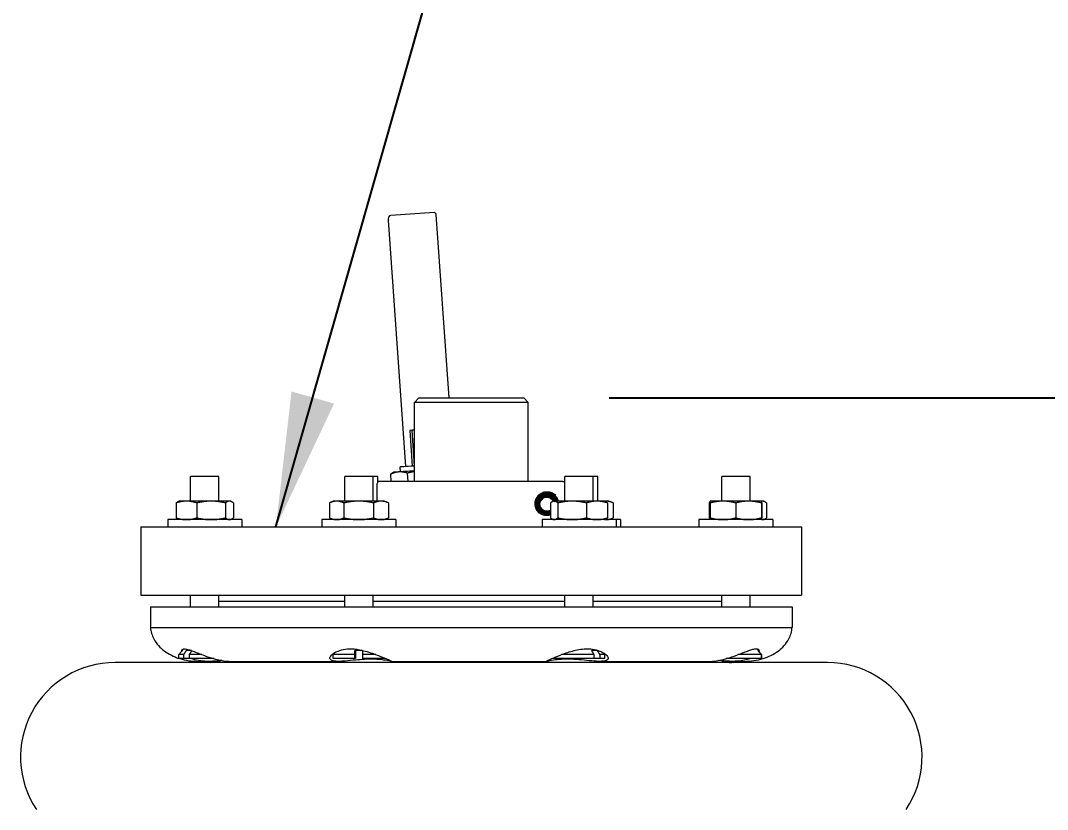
# Model space of a CAD drawing. Header units: inches. Extents: x 19 to 503, y 7 to 322.
# Drawn here: x 362.74 to 374.01, y 135.99 to 144.65 of the extents above; entities that cross this region are included whole.
import ezdxf

# ---------------------------------------------------------------- set-up
doc = ezdxf.new("R2010")
doc.units = ezdxf.units.IN
doc.header["$LTSCALE"] = 15
doc.header["$MEASUREMENT"] = 0
for name, color, linetype, lineweight in [('Dimension (ANSI)', 7, 'Continuous', 25), ('Symbol (ANSI)', 7, 'Continuous', 25), ('Visible (ANSI)', 7, 'Continuous', 50)]:
    doc.layers.add(name, color=color, linetype=linetype, lineweight=lineweight)
doc.styles.add('MEMCOR Medium', font='arial.ttf')
doc.styles.add('Standard D-E', font='arial.ttf')
doc.dimstyles.new('Default (ANSI)', dxfattribs={"dimscale": 15, "dimtxt": 0.15, "dimasz": 0.098425, "dimexe": 0.125, "dimexo": 0.0625, "dimgap": 0.031496, "dimtad": 0, "dimtih": 1, "dimtoh": 1, "dimdec": 4, "dimrnd": 1e-08, "dimzin": 3, "dimdsep": 46, "dimlunit": 5, "dimtxsty": 'MEMCOR Medium', "dimcen": 0.09, "dimdle": 0.393701, "dimclrd": 256, "dimclre": 256, "dimclrt": 256, "dimadec": 0, "dimazin": 1, "dimtfac": 0.8, "dimtofl": 0, "dimtmove": 0, "dimatfit": 3, "dimfxl": 1, "dimfrac": 1, "dimtolj": 1, "dimtzin": 4, "dimlwd": -1, "dimlwe": -1, "dimarcsym": 0})
doc.dimstyles.new('in [mm] D-E NeptuneBenson$7', dxfattribs={"dimscale": 15, "dimtxt": 0.15, "dimasz": 0.098425, "dimexe": 0.125, "dimexo": 0.063, "dimgap": 0.031496, "dimtad": 0, "dimtih": 1, "dimtoh": 1, "dimdec": 4, "dimrnd": 1e-08, "dimzin": 3, "dimdsep": 46, "dimlunit": 5, "dimtxsty": 'Standard D-E', "dimcen": 0.09, "dimdle": 0.393701, "dimclrd": 256, "dimclre": 256, "dimclrt": 256, "dimadec": 1, "dimazin": 1, "dimtfac": 1, "dimtofl": 0, "dimtmove": 0, "dimatfit": 3, "dimfxl": 1, "dimfrac": 1, "dimtolj": 1, "dimtzin": 4, "dimlwd": -1, "dimlwe": -1, "dimarcsym": 0})

# ---------------------------------------------------------------- blocks, each defined once
blk = doc.blocks.new('*D23')
at = {"layer": 'Defpoints', "color": 0, "transparency": 16777216}
for p in [(368.258, 140.509), (422.116, 140.509), (390.404, 43.556)]:
    blk.add_point(p, dxfattribs=at)
at = {"layer": 'Dimension (ANSI)', "transparency": 16777216}
for p, q in [((369.196, 140.509), (423.991, 140.509)), ((422.116, 139.032), (422.116, 122.363)), ((422.116, 45.033), (422.116, 106.884)), ((391.341, 43.556), (423.991, 43.556))]:
    blk.add_line(p, q, dxfattribs=at)
for points in [[(421.87, 139.032), (422.362, 139.032), (422.116, 140.509)], [(421.87, 45.033), (422.362, 45.033), (422.116, 43.556)]]:
    blk.add_solid(points, dxfattribs=at)
at = {"layer": 'Dimension (ANSI)', "transparency": 16777216, "char_height": 2.25, "attachment_point": 2, "style": 'MEMCOR Medium'}
for s, insert in [('\\A1; \\fArial|b0|i0;96{\\H0.8x;\\S15#16;} in', (422.116, 118.81)), ('\\A1;[2462.6 mm]{\\P\\fArial|b0|i0;SHIPPING\\P\\fArial|b0|i0;HEIGHT}', (422.116, 114.151))]:
    blk.add_mtext(s, dxfattribs=dict(at, insert=insert))

msp = doc.modelspace()

# ---------------------------------------------------------------- linework, layer by layer
at = {"layer": 'Visible (ANSI)', "linetype": 'Continuous', "lineweight": 18}
for p, q in [((366.9666, 139.75598), (366.77475, 142.45994)), ((366.77493, 142.46453), (366.77948, 142.49473)), ((367.27483, 142.5429), (366.7988, 142.51246)), ((367.43994, 140.5087), (367.29699, 142.52354)), ((367.10849, 140.5087), (367.05849, 140.4587)), ((368.30849, 140.4587), (367.05849, 140.4587)), ((367.05849, 139.5937), (367.05849, 140.4587)), ((367.10849, 140.5087), (368.25849, 140.5087)), ((368.25849, 140.5087), (368.30849, 140.4587)), ((368.30849, 139.5937), (368.30849, 140.4587)), ((367.03207, 140.15471), (367.00835, 140.15289)), ((367.00835, 140.15289), (367.03348, 139.76031)), ((367.05849, 140.1564), (367.03207, 140.15471)), ((367.03207, 140.15471), (367.05722, 139.76184)), ((366.90747, 139.69799), (366.90234, 139.75174)), ((364.91447, 139.6487), (364.60197, 139.6487)), ((364.60197, 139.3767), (364.60197, 139.6487)), ((364.91447, 139.3767), (364.91447, 139.6487)), ((366.60698, 139.6487), (366.29448, 139.6487)), ((366.29448, 139.3767), (366.29448, 139.6487)), ((366.60698, 139.3767), (366.60698, 139.6487)), ((366.65786, 139.6487), (366.60698, 139.6487)), ((366.65786, 139.58449), (366.65786, 139.6487)), ((366.79716, 139.67195), (366.80216, 139.5937)), ((366.83459, 139.69319), (366.81007, 139.67978)), ((366.98125, 139.68393), (366.98702, 139.5937)), ((369.02162, 139.6487), (368.70912, 139.6487)), ((368.70912, 139.3767), (368.70912, 139.6487)), ((369.02162, 139.3767), (369.02162, 139.6487)), ((369.0725, 139.6487), (369.02162, 139.6487)), ((369.0725, 139.3767), (369.0725, 139.6487)), ((370.74393, 139.6487), (370.43143, 139.6487)), ((370.43143, 139.3767), (370.43143, 139.6487)), ((370.74393, 139.3767), (370.74393, 139.6487)), ((366.65224, 139.3767), (366.65224, 139.5687)), ((368.68926, 139.5937), (366.67724, 139.5937)), ((364.44353, 139.35639), (364.44353, 139.19401)), ((364.47672, 139.3767), (364.4661, 139.37175)), ((364.55744, 139.3767), (364.47672, 139.3767)), ((364.82871, 139.3767), (364.55744, 139.3767)), ((364.67136, 139.35639), (364.67136, 139.19401)), ((365.02949, 139.3767), (364.82871, 139.3767)), ((364.98605, 139.35639), (364.98605, 139.19401)), ((365.03972, 139.3767), (365.02949, 139.3767)), ((365.03972, 139.3767), (365.05035, 139.37175)), ((365.07292, 139.35639), (365.07292, 139.19401)), ((366.1257, 139.35639), (366.1257, 139.19401)), ((366.16923, 139.3767), (366.1273, 139.35715)), ((366.20573, 139.3767), (366.16923, 139.3767)), ((366.44828, 139.3767), (366.20573, 139.3767)), ((366.28576, 139.35639), (366.28576, 139.19401)), ((366.69328, 139.3767), (366.44828, 139.3767)), ((366.61079, 139.35639), (366.61079, 139.19401)), ((366.73223, 139.3767), (366.69328, 139.3767)), ((366.73223, 139.3767), (366.77416, 139.35715)), ((366.77577, 139.35639), (366.77577, 139.19401)), ((368.55215, 139.35639), (368.55215, 139.19401)), ((368.58387, 139.3767), (368.57461, 139.37238)), ((368.59284, 139.3767), (368.58387, 139.3767)), ((368.79015, 139.3767), (368.59284, 139.3767)), ((368.63353, 139.35639), (368.63353, 139.19401)), ((369.06268, 139.3767), (368.79015, 139.3767)), ((368.94676, 139.35639), (368.94676, 139.19401)), ((369.14687, 139.3767), (369.06268, 139.3767)), ((369.14687, 139.3767), (369.15613, 139.37238)), ((369.15879, 139.3767), (369.14687, 139.3767)), ((369.19775, 139.3767), (369.15879, 139.3767)), ((369.1786, 139.35639), (369.1786, 139.19401)), ((369.19775, 139.3767), (369.23968, 139.35715)), ((369.24128, 139.35639), (369.24128, 139.19401)), ((370.29406, 139.35639), (370.29406, 139.19401)), ((370.30477, 139.35639), (370.30477, 139.19401)), ((370.30618, 139.3767), (370.30617, 139.3767)), ((370.44481, 139.3767), (370.30618, 139.3767)), ((370.7263, 139.3767), (370.44481, 139.3767)), ((370.58485, 139.35639), (370.58485, 139.19401)), ((370.86917, 139.3767), (370.7263, 139.3767)), ((370.86775, 139.35639), (370.86775, 139.19401)), ((370.86918, 139.3767), (370.86917, 139.3767)), ((370.86918, 139.3767), (370.86919, 139.3767)), ((370.88002, 139.3767), (370.86918, 139.3767)), ((370.87059, 139.35639), (370.87059, 139.19401)), ((370.89025, 139.3767), (370.88002, 139.3767)), ((370.89025, 139.3767), (370.90088, 139.37175)), ((370.92345, 139.35639), (370.92345, 139.19401)), ((364.47672, 139.1737), (364.4661, 139.17866)), ((365.03972, 139.1737), (365.05035, 139.17866)), ((366.16923, 139.1737), (366.1273, 139.19325)), ((366.73223, 139.1737), (366.77416, 139.19325)), ((368.58387, 139.1737), (368.57461, 139.17802)), ((369.14687, 139.1737), (369.15613, 139.17802)), ((369.19775, 139.1737), (369.23968, 139.19325)), ((370.89025, 139.1737), (370.90088, 139.17866)), ((364.05849, 139.0937), (371.30849, 139.0937)), ((364.05849, 139.0937), (364.05849, 138.3437)), ((365.16422, 139.1737), (364.35222, 139.1737)), ((364.35222, 139.1737), (364.35222, 139.0937)), ((365.16422, 139.1737), (365.16422, 139.0937)), ((366.85673, 139.1737), (366.04473, 139.1737)), ((366.04473, 139.1737), (366.04473, 139.0937)), ((366.85673, 139.1737), (366.85673, 139.0937)), ((369.27137, 139.1737), (368.45937, 139.1737)), ((368.45937, 139.1737), (368.45937, 139.0937)), ((369.27137, 139.1737), (369.27137, 139.0937)), ((369.32225, 139.1737), (369.27137, 139.1737)), ((369.32225, 139.1737), (369.32225, 139.0937)), ((370.99368, 139.1737), (370.18168, 139.1737)), ((370.18168, 139.1737), (370.18168, 139.0937)), ((370.30618, 139.1737), (370.30617, 139.17371)), ((370.86918, 139.1737), (370.86919, 139.17371)), ((370.99368, 139.1737), (370.99368, 139.0937)), ((371.30849, 139.0937), (371.30849, 138.3437)), ((364.05849, 138.3437), (371.30849, 138.3437)), ((364.60197, 138.2187), (364.60197, 138.3437)), ((364.91447, 138.2187), (364.91447, 138.3437)), ((364.91447, 138.27952), (366.29448, 138.27952)), ((366.29448, 138.2187), (366.29448, 138.3437)), ((366.60698, 138.2187), (366.60698, 138.3437)), ((366.60698, 138.27952), (368.70912, 138.27952)), ((368.70912, 138.2187), (368.70912, 138.3437)), ((369.02162, 138.2187), (369.02162, 138.3437)), ((369.02162, 138.27952), (370.43143, 138.27952)), ((370.43143, 138.2187), (370.43143, 138.3437)), ((370.74393, 138.2187), (370.74393, 138.3437)), ((364.16349, 138.2187), (371.20349, 138.2187)), ((364.16349, 138.2187), (364.16349, 137.9905)), ((371.20349, 138.2187), (371.20349, 137.9905)), ((364.16349, 137.9905), (371.20349, 137.9905)), ((364.52944, 137.75625), (364.47422, 137.69274)), ((364.61333, 137.7367), (364.55606, 137.7367)), ((366.1862, 137.71514), (366.16673, 137.69274)), ((366.49062, 137.7367), (366.40662, 137.7367)), ((369.06507, 137.7367), (369.00516, 137.7367)), ((369.1314, 137.71342), (369.14937, 137.69274)), ((370.81658, 137.75613), (370.83347, 137.7367)), ((370.83347, 137.7367), (370.82948, 137.7367)), ((371.59349, 137.60533), (363.77349, 137.60533)), ((364.52845, 137.69274), (364.47422, 137.69274)), ((364.47422, 137.6487), (364.47422, 137.69274)), ((364.52845, 137.6487), (364.47422, 137.6487)), ((364.52845, 137.6487), (364.52845, 137.69274)), ((364.58733, 137.6487), (364.52845, 137.6487)), ((364.58733, 137.69274), (364.58733, 137.6487)), ((364.72706, 137.69274), (364.58733, 137.69274)), ((364.85842, 137.6487), (364.58733, 137.6487)), ((364.68829, 137.6187), (364.80369, 137.6187)), ((364.80369, 137.6187), (364.8185, 137.6187)), ((365.03996, 137.6187), (366.2294, 137.6187)), ((366.40628, 137.69274), (366.16673, 137.69274)), ((366.16673, 137.6487), (366.16673, 137.69274)), ((366.40628, 137.6487), (366.16673, 137.6487)), ((366.40628, 137.6487), (366.40628, 137.69274)), ((366.41119, 137.6487), (366.40628, 137.6487)), ((366.41119, 137.69274), (366.41119, 137.6487)), ((366.49028, 137.69274), (366.49028, 137.6487)), ((366.63754, 137.69274), (366.49028, 137.69274)), ((366.73473, 137.6487), (366.49028, 137.6487)), ((366.73473, 137.6487), (366.73473, 137.6541)), ((366.80996, 137.6187), (368.50689, 137.6187)), ((368.58137, 137.6487), (368.58137, 137.65532)), ((369.03229, 137.6487), (368.58137, 137.6487)), ((369.03229, 137.69274), (368.67456, 137.69274)), ((369.03229, 137.6487), (369.03229, 137.69274)), ((369.0922, 137.6487), (369.03229, 137.6487)), ((369.09166, 137.6187), (370.30204, 137.6187)), ((369.0922, 137.69274), (369.0922, 137.6487)), ((369.14937, 137.69274), (369.0922, 137.69274)), ((369.14937, 137.6487), (369.0922, 137.6487)), ((369.14937, 137.6487), (369.14937, 137.69274)), ((370.86818, 137.6487), (370.48192, 137.6487)), ((370.54848, 137.6187), (370.67869, 137.6187)), ((370.86818, 137.69274), (370.61369, 137.69274)), ((370.86818, 137.6487), (370.86818, 137.69274)), ((370.86892, 137.6487), (370.86818, 137.6487)), ((370.86892, 137.69274), (370.86892, 137.6487))]:
    msp.add_line(p, q, dxfattribs=at)
for centre, radius, start, end in [((366.79558, 142.46142), 0.02088, 171.43591, 184.058368), ((366.80013, 142.49162), 0.02088, 93.65987, 171.43591), ((367.27616, 142.52207), 0.02088, 4.058368, 93.65987), ((366.67724, 139.5687), 0.025, 90, 180), ((364.452, 138.0057), 0.28891, 183.015326, 209.34172), ((370.91498, 138.0057), 0.28891, 330.65828, 356.984674), ((364.56562, 138.06957), 0.41925, 209.34172, 233.614904), ((370.80136, 138.06957), 0.41925, 306.385096, 330.65828), ((364.63981, 138.17026), 0.54432, 233.614904, 252.289212), ((370.72717, 138.17026), 0.54432, 286.973148, 306.385096), ((363.77349, 136.5687), 1.03663, 90, 213.688743), ((364.68829, 138.32908), 0.71038, 253.289325, 270), ((364.79987, 138.02339), 0.41885, 273.528454, 289.10183), ((370.56711, 138.02339), 0.41885, 252.011788, 266.471546), ((370.67869, 138.32908), 0.71038, 270, 286.973148), ((371.59349, 136.5687), 1.03663, 326.311257, 90)]:
    msp.add_arc(centre, radius, start, end, dxfattribs=at)
at = {"layer": 'Visible (ANSI)'}
for radius, start, end in [(0.08929, 21.69095, 296.998265), (0.1018, 54.052466, 99.052466)]:
    msp.add_arc((368.51161, 139.3437), radius, start, end, dxfattribs=at)
at = {"layer": 'Visible (ANSI)', "linetype": 'Continuous', "lineweight": 18}
for centre, major_axis, start_param, end_param in [((367.32013, 139.77849), (-0.4178, -0.02674), 5.38908261, 6.28320273), ((367.32359, 139.72449), (-0.489, -0.0313), 5.81141413, 6.28198985), ((367.32359, 139.72449), (0.489, 0.0313), 2.14372812, 2.669822)]:
    msp.add_ellipse(centre, major_axis=major_axis, ratio=0.00055745, start_param=start_param, end_param=end_param, dxfattribs=at)
for points, weights in [([(366.888, 139.69673), (366.8438, 139.69385), (366.79716, 139.67195)], [1, 1.0562990584, 1.07162109099]), ([(366.79716, 139.67195), (366.80368, 139.67629), (366.81007, 139.67978)], [1.07162109099, 1.06838794082, 1.06333022529]), ([(366.98125, 139.68393), (366.9322, 139.69961), (366.888, 139.69673)], [1.07162109099, 1.0562990584, 1]), ([(367.05849, 139.7009), (367.02074, 139.694), (366.98125, 139.68393)], [1.05264137071, 1.06545229951, 1.07162109099]), ([(364.55744, 139.3767), (364.50458, 139.3767), (364.44353, 139.35639)], [1, 1.0379548493, 1]), ([(364.44353, 139.35639), (364.45542, 139.36677), (364.4661, 139.37175)], [1, 1.01903065952, 1.01897727532]), ([(364.67136, 139.35639), (364.61031, 139.3767), (364.55744, 139.3767)], [1, 1.0379548493, 1]), ([(364.82871, 139.3767), (364.75568, 139.3767), (364.67136, 139.35639)], [1, 1.0379548493, 1]), ([(364.98605, 139.35639), (364.90173, 139.3767), (364.82871, 139.3767)], [1, 1.0379548493, 1]), ([(365.02949, 139.3767), (365.00933, 139.3767), (364.98605, 139.35639)], [1, 1.0379548493, 1]), ([(365.07292, 139.35639), (365.04964, 139.3767), (365.02949, 139.3767)], [1, 1.0379548493, 1]), ([(366.20573, 139.3767), (366.16859, 139.3767), (366.1257, 139.35639)], [1, 1.0379548493, 1]), ([(366.28576, 139.35639), (366.24287, 139.3767), (366.20573, 139.3767)], [1, 1.0379548493, 1]), ([(366.44828, 139.3767), (366.37285, 139.3767), (366.28576, 139.35639)], [1, 1.0379548493, 1]), ([(366.61079, 139.35639), (366.5237, 139.3767), (366.44828, 139.3767)], [1, 1.0379548493, 1]), ([(366.69328, 139.3767), (366.655, 139.3767), (366.61079, 139.35639)], [1, 1.0379548493, 1]), ([(366.77577, 139.35639), (366.73156, 139.3767), (366.69328, 139.3767)], [1, 1.0379548493, 1]), ([(366.77416, 139.35715), (366.77496, 139.35678), (366.77577, 139.35639)], [1.00134783282, 1.00068632708, 1]), ([(368.59284, 139.3767), (368.57395, 139.3767), (368.55215, 139.35639)], [1, 1.0379548493, 1]), ([(368.63353, 139.35639), (368.61173, 139.3767), (368.59284, 139.3767)], [1, 1.0379548493, 1]), ([(368.79015, 139.3767), (368.71746, 139.3767), (368.63353, 139.35639)], [1, 1.0379548493, 1]), ([(368.94676, 139.35639), (368.86283, 139.3767), (368.79015, 139.3767)], [1, 1.0379548493, 1]), ([(369.06268, 139.3767), (369.00888, 139.3767), (368.94676, 139.35639)], [1, 1.0379548493, 1]), ([(369.1786, 139.35639), (369.11648, 139.3767), (369.06268, 139.3767)], [1, 1.0379548493, 1]), ([(369.15879, 139.3767), (369.15326, 139.3767), (369.14772, 139.37631)], [1, 1.00531032451, 1.00913469679]), ([(369.15613, 139.37238), (369.16674, 139.36744), (369.1786, 139.35639)], [1.01888705873, 1.02028697131, 1]), ([(369.24128, 139.35639), (369.19708, 139.3767), (369.15879, 139.3767)], [1, 1.0379548493, 1]), ([(369.23968, 139.35715), (369.24048, 139.35678), (369.24128, 139.35639)], [1.00134783282, 1.00068632708, 1]), ([(370.29406, 139.35639), (370.29976, 139.36137), (370.30514, 139.36507)], [1, 1.0090383393, 1.01377200719]), ([(370.30491, 139.35987), (370.29955, 139.35822), (370.29406, 139.35639)], [1.00602302446, 1.00329810217, 1]), ([(370.30477, 139.35639), (370.30552, 139.37639), (370.30617, 139.3767)], [1, 1.03735902917, 1.00117293374]), ([(370.44481, 139.3767), (370.37982, 139.3767), (370.30477, 139.35639)], [1, 1.0379548493, 1]), ([(370.58485, 139.35639), (370.5098, 139.3767), (370.44481, 139.3767)], [1, 1.0379548493, 1]), ([(370.7263, 139.3767), (370.66065, 139.3767), (370.58485, 139.35639)], [1, 1.0379548493, 1]), ([(370.86775, 139.35639), (370.79195, 139.3767), (370.7263, 139.3767)], [1, 1.0379548493, 1]), ([(370.86917, 139.3767), (370.86851, 139.3767), (370.86775, 139.35639)], [1, 1.0379548493, 1]), ([(370.87059, 139.35639), (370.86983, 139.3767), (370.86917, 139.3767)], [1, 1.0379548493, 1]), ([(370.88002, 139.3767), (370.87479, 139.3767), (370.86951, 139.37543)], [1, 1.00957055719, 1.01431456038]), ([(370.92345, 139.35639), (370.90017, 139.3767), (370.88002, 139.3767)], [1, 1.0379548493, 1]), ([(364.44353, 139.19401), (364.50458, 139.1737), (364.55744, 139.1737)], [1, 1.0379548493, 1]), ([(364.4661, 139.17866), (364.45542, 139.18364), (364.44353, 139.19401)], [1.01897727532, 1.01903065952, 1]), ([(364.55744, 139.1737), (364.61031, 139.1737), (364.67136, 139.19401)], [1, 1.0379548493, 1]), ([(364.67136, 139.19401), (364.75568, 139.1737), (364.82871, 139.1737)], [1, 1.0379548493, 1]), ([(364.82871, 139.1737), (364.90173, 139.1737), (364.98605, 139.19401)], [1, 1.0379548493, 1]), ([(364.98605, 139.19401), (365.00933, 139.1737), (365.02949, 139.1737)], [1, 1.0379548493, 1]), ([(365.02949, 139.1737), (365.04964, 139.1737), (365.07292, 139.19401)], [1, 1.0379548493, 1]), ([(366.1257, 139.19401), (366.16859, 139.1737), (366.20573, 139.1737)], [1, 1.0379548493, 1]), ([(366.20573, 139.1737), (366.24287, 139.1737), (366.28576, 139.19401)], [1, 1.0379548493, 1]), ([(366.28576, 139.19401), (366.37285, 139.1737), (366.44828, 139.1737)], [1, 1.0379548493, 1]), ([(366.44828, 139.1737), (366.5237, 139.1737), (366.61079, 139.19401)], [1, 1.0379548493, 1]), ([(366.61079, 139.19401), (366.655, 139.1737), (366.69328, 139.1737)], [1, 1.0379548493, 1]), ([(366.69328, 139.1737), (366.73156, 139.1737), (366.77577, 139.19401)], [1, 1.0379548493, 1]), ([(366.77577, 139.19401), (366.77496, 139.19363), (366.77416, 139.19325)], [1, 1.00068632708, 1.00134783282]), ([(368.55215, 139.19401), (368.57395, 139.1737), (368.59284, 139.1737)], [1, 1.0379548493, 1]), ([(368.59284, 139.1737), (368.61173, 139.1737), (368.63353, 139.19401)], [1, 1.0379548493, 1]), ([(368.63353, 139.19401), (368.71746, 139.1737), (368.79015, 139.1737)], [1, 1.0379548493, 1]), ([(368.79015, 139.1737), (368.86283, 139.1737), (368.94676, 139.19401)], [1, 1.0379548493, 1]), ([(368.94676, 139.19401), (369.00888, 139.1737), (369.06268, 139.1737)], [1, 1.0379548493, 1]), ([(369.06268, 139.1737), (369.11648, 139.1737), (369.1786, 139.19401)], [1, 1.0379548493, 1]), ([(369.1786, 139.19401), (369.16674, 139.18297), (369.15613, 139.17802)], [1, 1.02028697131, 1.01888705873]), ([(369.15879, 139.1737), (369.19708, 139.1737), (369.24128, 139.19401)], [1, 1.0379548493, 1]), ([(369.24128, 139.19401), (369.24048, 139.19363), (369.23968, 139.19325)], [1, 1.00068632708, 1.00134783282]), ([(370.30514, 139.18533), (370.29976, 139.18903), (370.29406, 139.19401)], [1.01377200719, 1.0090383393, 1]), ([(370.29406, 139.19401), (370.29955, 139.19218), (370.30491, 139.19053)], [1, 1.00329810217, 1.00602302446]), ([(370.30617, 139.17371), (370.30552, 139.17401), (370.30477, 139.19401)], [1.00117293374, 1.03735902917, 1]), ([(370.30477, 139.19401), (370.37982, 139.1737), (370.44481, 139.1737)], [1, 1.0379548493, 1]), ([(370.44481, 139.1737), (370.5098, 139.1737), (370.58485, 139.19401)], [1, 1.0379548493, 1]), ([(370.58485, 139.19401), (370.66065, 139.1737), (370.7263, 139.1737)], [1, 1.0379548493, 1]), ([(370.7263, 139.1737), (370.79195, 139.1737), (370.86775, 139.19401)], [1, 1.0379548493, 1]), ([(370.86775, 139.19401), (370.86851, 139.1737), (370.86917, 139.1737)], [1, 1.0379548493, 1]), ([(370.86917, 139.1737), (370.86983, 139.1737), (370.87059, 139.19401)], [1, 1.0379548493, 1]), ([(370.88002, 139.1737), (370.90017, 139.1737), (370.92345, 139.19401)], [1, 1.0379548493, 1]), ([(369.14772, 139.17409), (369.15326, 139.1737), (369.15879, 139.1737)], [1.00913469679, 1.00531032451, 1]), ([(370.86951, 139.17497), (370.87479, 139.1737), (370.88002, 139.1737)], [1.01431456038, 1.00957055719, 1]), ([(364.52845, 137.69274), (364.54325, 137.71635), (364.55606, 137.7367)], [1, 1.00267954782, 1]), ([(364.61464, 137.73623), (364.60195, 137.71607), (364.58733, 137.69274)], [1.00006147459, 1.00264844961, 1]), ([(366.40628, 137.69274), (366.40646, 137.71635), (366.40662, 137.7367)], [1, 1.00267954782, 1]), ([(366.41085, 137.7367), (366.411, 137.71635), (366.41119, 137.69274)], [1, 1.00267954782, 1]), ([(366.49062, 137.7367), (366.49046, 137.71635), (366.49028, 137.69274)], [1, 1.00267954782, 1]), ([(369.03229, 137.69274), (369.01774, 137.71635), (369.00516, 137.7367)], [1, 1.00267954782, 1]), ([(369.06507, 137.7367), (369.07766, 137.71635), (369.0922, 137.69274)], [1, 1.00267954782, 1]), ([(370.86818, 137.69274), (370.84743, 137.71635), (370.82948, 137.7367)], [1, 1.00267954782, 1]), ([(370.83021, 137.7367), (370.84817, 137.71635), (370.86892, 137.69274)], [1, 1.00267954782, 1])]:
    msp.add_rational_spline(points, weights, degree=2, dxfattribs=at)
for points, knots in [([(368.68926, 139.5937), (368.69235, 139.5937), (368.69598, 139.59298), (368.70169, 139.59062), (368.70477, 139.58856), (368.70769, 139.58564), (368.70842, 139.58479), (368.7091, 139.58388)], [0.2821905966, 0.2821905966, 0.2821905966, 0.2821905966, 0.3057154186, 0.3057154186, 0.3292343939, 0.3292343939, 0.3372301614, 0.3372301614, 0.3372301614, 0.3372301614]), ([(368.51161, 139.2187), (368.49685, 139.2187), (368.47996, 139.22143), (368.44658, 139.23543), (368.43011, 139.24669), (368.40838, 139.27208), (368.40048, 139.28451), (368.38958, 139.31271), (368.38661, 139.32849), (368.38661, 139.35891), (368.38958, 139.3747), (368.40048, 139.40289), (368.40838, 139.41532), (368.43011, 139.44071), (368.44658, 139.45198), (368.47996, 139.46597), (368.49685, 139.4687), (368.53043, 139.4687), (368.54952, 139.46433), (368.58369, 139.44759), (368.59881, 139.43541), (368.61868, 139.40951), (368.62693, 139.39499), (368.63189, 139.37776), (368.63203, 139.37723), (368.63218, 139.3767)], [-1.94831764, -1.94831764, -1.94831764, -1.94831764, -1.75947454, -1.75947454, -1.57063144, -1.57063144, -1.45474442, -1.45474442, -1.3388574, -1.3388574, -1.22297038, -1.22297038, -1.10708336, -1.10708336, -0.91824026, -0.91824026, -0.72939716, -0.72939716, -0.48886622, -0.48886622, -0.24833528, -0.24833528, -0.09048126, -0.09048126, -0.08562341, -0.08562341, -0.08562341, -0.08562341]), ([(364.50531, 137.73205), (364.50443, 137.7382), (364.50566, 137.74356), (364.51289, 137.75248), (364.51964, 137.75548), (364.53808, 137.75694), (364.54925, 137.75565), (364.58038, 137.74842), (364.60175, 137.7411), (364.62595, 137.73205)], [-0.853530108, -0.853530108, -0.853530108, -0.853530108, -0.673931626, -0.673931626, -0.462453658, -0.462453658, -0.264803427, -0.264803427, -0.000211713, -0.000211713, -0.000211713, -0.000211713]), ([(364.62595, 137.73205), (364.6458, 137.72463), (364.66754, 137.71597), (364.71081, 137.69896), (364.73211, 137.69068), (364.78639, 137.67074), (364.82053, 137.65919), (364.855, 137.64964)], [-0.676925671, -0.676925671, -0.676925671, -0.676925671, -0.460674817, -0.460674817, -0.272898687, -0.272898687, -0.000063868, -0.000063868, -0.000063868, -0.000063868]), ([(366.13232, 137.64964), (366.12972, 137.66018), (366.13582, 137.67317), (366.16364, 137.70253), (366.18897, 137.71919), (366.22135, 137.73205)], [-0.679188546, -0.679188546, -0.679188546, -0.679188546, -0.376237446, -0.376237446, 0, 0, 0, 0]), ([(366.22135, 137.73205), (366.24418, 137.74112), (366.27073, 137.74846), (366.33034, 137.75684), (366.36283, 137.75758), (366.43684, 137.75118), (366.47771, 137.74287), (366.51779, 137.73205)], [-0.853407262, -0.853407262, -0.853407262, -0.853407262, -0.588484051, -0.588484051, -0.31644113, -0.31644113, 0, 0, 0, 0]), ([(366.51779, 137.73205), (366.54497, 137.72472), (366.57184, 137.71616), (366.62146, 137.69891), (366.64454, 137.69022), (366.69575, 137.67021), (366.72294, 137.65897), (366.74554, 137.64964)], [-0.676901727, -0.676901727, -0.676901727, -0.676901727, -0.463014563, -0.463014563, -0.266547913, -0.266547913, 0, 0, 0, 0]), ([(368.56785, 137.64964), (368.59294, 137.6602), (368.62402, 137.67321), (368.69968, 137.70257), (368.74632, 137.71921), (368.79389, 137.73205)], [-0.679255692, -0.679255692, -0.679255692, -0.679255692, -0.375783136, -0.375783136, -0.000065342, -0.000065342, -0.000065342, -0.000065342]), ([(368.79389, 137.73205), (368.81665, 137.7382), (368.83973, 137.74356), (368.88987, 137.75248), (368.91669, 137.75548), (368.96729, 137.75694), (368.99068, 137.75565), (369.04244, 137.74842), (369.06929, 137.7411), (369.09249, 137.73205)], [-0.853530108, -0.853530108, -0.853530108, -0.853530108, -0.673931626, -0.673931626, -0.462453658, -0.462453658, -0.264803427, -0.264803427, -0.000211713, -0.000211713, -0.000211713, -0.000211713]), ([(369.09249, 137.73205), (369.1115, 137.72463), (369.12817, 137.71597), (369.15395, 137.69896), (369.16385, 137.69068), (369.18189, 137.67074), (369.18728, 137.65919), (369.18553, 137.64964)], [-0.676925671, -0.676925671, -0.676925671, -0.676925671, -0.460674817, -0.460674817, -0.272898687, -0.272898687, -0.000063868, -0.000063868, -0.000063868, -0.000063868]), ([(370.48534, 137.64964), (370.52342, 137.6602), (370.56125, 137.67321), (370.64038, 137.70257), (370.68103, 137.71921), (370.71597, 137.73205)], [-0.679255692, -0.679255692, -0.679255692, -0.679255692, -0.375783136, -0.375783136, -0.000065342, -0.000065342, -0.000065342, -0.000065342]), ([(370.71597, 137.73205), (370.73269, 137.7382), (370.74814, 137.74356), (370.77848, 137.75248), (370.79268, 137.75548), (370.81541, 137.75694), (370.82405, 137.75565), (370.83864, 137.74842), (370.84252, 137.7411), (370.84181, 137.73205)], [-0.853530108, -0.853530108, -0.853530108, -0.853530108, -0.673931626, -0.673931626, -0.462453658, -0.462453658, -0.264803427, -0.264803427, -0.000211713, -0.000211713, -0.000211713, -0.000211713]), ([(364.80369, 137.6187), (364.79702, 137.6187), (364.7903, 137.61878), (364.75189, 137.61975), (364.72074, 137.62253), (364.66022, 137.63266), (364.63232, 137.63999), (364.60804, 137.6487)], [-0.554474127, -0.554474127, -0.554474127, -0.554474127, -0.502920157, -0.502920157, -0.261137559, -0.261137559, -0.009124832, -0.009124832, -0.009124832, -0.009124832]), ([(364.9451, 137.62858), (364.92542, 137.62619), (364.90455, 137.62389), (364.8576, 137.62006), (364.83101, 137.6187), (364.80369, 137.6187)], [-0.947178436, -0.947178436, -0.947178436, -0.947178436, -0.765579916, -0.765579916, -0.554474127, -0.554474127, -0.554474127, -0.554474127]), ([(364.8185, 137.6187), (364.83192, 137.6187), (364.84526, 137.61903), (364.88324, 137.62071), (364.90695, 137.6227), (364.92922, 137.62501)], [-2.352656407, -2.352656407, -2.352656407, -2.352656407, -2.255257183, -2.255257183, -2.071910836, -2.071910836, -2.071910836, -2.071910836]), ([(364.855, 137.64964), (364.88107, 137.64243), (364.90699, 137.63609), (364.95604, 137.62628), (364.97863, 137.62285), (365.01429, 137.61936), (365.02792, 137.6187), (365.03996, 137.6187)], [-2.871544461, -2.871544461, -2.871544461, -2.871544461, -2.678099034, -2.678099034, -2.491240177, -2.491240177, -2.352656407, -2.352656407, -2.352656407, -2.352656407]), ([(366.2294, 137.6187), (366.22405, 137.6187), (366.21886, 137.61878), (366.19039, 137.61976), (366.17148, 137.62253), (366.1428, 137.63285), (366.13457, 137.64051), (366.13232, 137.64964)], [-0.554377565, -0.554377565, -0.554377565, -0.554377565, -0.502552076, -0.502552076, -0.261034155, -0.261034155, 0, 0, 0, 0]), ([(366.80996, 137.6187), (366.80722, 137.6187), (366.80091, 137.61984), (366.77591, 137.62458), (366.7517, 137.62932), (366.69932, 137.63629), (366.67526, 137.63874), (366.628, 137.64156), (366.60542, 137.64222), (366.55835, 137.64214), (366.53389, 137.6414), (366.47823, 137.63838), (366.44681, 137.63579), (366.376, 137.62916), (366.33665, 137.62491), (366.27456, 137.62001), (366.25077, 137.6187), (366.2294, 137.6187)], [-2.47054421, -2.47054421, -2.47054421, -2.47054421, -2.26484412, -2.26484412, -1.92294045, -1.92294045, -1.68830482, -1.68830482, -1.49561192, -1.49561192, -1.30174231, -1.30174231, -1.06305664, -1.06305664, -0.76167016, -0.76167016, -0.55437757, -0.55437757, -0.55437757, -0.55437757]), ([(366.74554, 137.64964), (366.7664, 137.64104), (366.78328, 137.63372), (366.80577, 137.62336), (366.81143, 137.62033), (366.81151, 137.61886), (366.81099, 137.6187), (366.80996, 137.6187)], [-3.059543504, -3.059543504, -3.059543504, -3.059543504, -2.798086987, -2.798086987, -2.548233905, -2.548233905, -2.470544209, -2.470544209, -2.470544209, -2.470544209]), ([(368.50689, 137.6187), (368.50604, 137.6187), (368.50545, 137.61878), (368.50359, 137.61975), (368.50796, 137.62253), (368.52901, 137.63285), (368.54615, 137.64051), (368.56785, 137.64964)], [-0.554474127, -0.554474127, -0.554474127, -0.554474127, -0.502920157, -0.502920157, -0.261137559, -0.261137559, -0.000088707, -0.000088707, -0.000088707, -0.000088707]), ([(369.09166, 137.6187), (369.08114, 137.6187), (369.06993, 137.61903), (369.0242, 137.6213), (368.9865, 137.62506), (368.91241, 137.63237), (368.87626, 137.63587), (368.81879, 137.63985), (368.79711, 137.64098), (368.75859, 137.64212), (368.7416, 137.64229), (368.70735, 137.64193), (368.69017, 137.64135), (368.65038, 137.63908), (368.62849, 137.63703), (368.57434, 137.63046), (368.54727, 137.62539), (368.51808, 137.62006), (368.51035, 137.6187), (368.50689, 137.6187)], [-2.35265641, -2.35265641, -2.35265641, -2.35265641, -2.25525718, -2.25525718, -1.97449633, -1.97449633, -1.71890116, -1.71890116, -1.56172628, -1.56172628, -1.43340495, -1.43340495, -1.29589243, -1.29589243, -1.10120059, -1.10120059, -0.76557992, -0.76557992, -0.55447413, -0.55447413, -0.55447413, -0.55447413]), ([(369.18553, 137.64964), (369.1842, 137.64243), (369.17912, 137.63609), (369.16096, 137.62628), (369.14836, 137.62285), (369.12026, 137.61936), (369.10664, 137.6187), (369.09166, 137.6187)], [-2.871544461, -2.871544461, -2.871544461, -2.871544461, -2.678099034, -2.678099034, -2.491240177, -2.491240177, -2.352656407, -2.352656407, -2.352656407, -2.352656407]), ([(370.30204, 137.6187), (370.30616, 137.6187), (370.3105, 137.61878), (370.33635, 137.61975), (370.36146, 137.62253), (370.41992, 137.63285), (370.4524, 137.64051), (370.48534, 137.64964)], [-0.554474127, -0.554474127, -0.554474127, -0.554474127, -0.502920157, -0.502920157, -0.261137559, -0.261137559, -0.000088707, -0.000088707, -0.000088707, -0.000088707]), ([(370.54848, 137.6187), (370.53506, 137.6187), (370.52172, 137.61903), (370.47057, 137.6213), (370.43514, 137.62506), (370.40226, 137.62904), (370.40099, 137.62919), (370.39972, 137.62935)], [-2.352656407, -2.352656407, -2.352656407, -2.352656407, -2.255257183, -2.255257183, -1.974496331, -1.974496331, -1.963106578, -1.963106578, -1.963106578, -1.963106578]), ([(370.74308, 137.6487), (370.72434, 137.64187), (370.70329, 137.63587), (370.65681, 137.62628), (370.63194, 137.62285), (370.58684, 137.61936), (370.56758, 137.6187), (370.54848, 137.6187)], [-2.86307566, -2.86307566, -2.86307566, -2.86307566, -2.678099034, -2.678099034, -2.491240177, -2.491240177, -2.352656407, -2.352656407, -2.352656407, -2.352656407])]:
    msp.add_open_spline(points, degree=3, knots=knots, dxfattribs=at)
at = {"layer": 'Visible (ANSI)'}
for points, knots in [([(368.6, 139.43209), (368.58848, 139.443), (368.57739, 139.44943), (368.55835, 139.45872), (368.54675, 139.4624), (368.5203, 139.46668), (368.50379, 139.4667), (368.47137, 139.45884), (368.45707, 139.45226), (368.43281, 139.43477), (368.42138, 139.42341), (368.40438, 139.39557), (368.39904, 139.38115), (368.39435, 139.35237), (368.39428, 139.33663), (368.40175, 139.30564), (368.40801, 139.29199), (368.4246, 139.26892), (368.43538, 139.258), (368.4618, 139.24182), (368.47537, 139.23674), (368.50246, 139.23218), (368.51737, 139.23199), (368.53967, 139.2372), (368.54603, 139.23932), (368.55215, 139.242)], [0.000001, 0.000001, 0.000001, 0.000001, 0.12097681, 0.12097681, 0.28205156, 0.28205156, 0.47768402, 0.47768402, 0.64938998, 0.64938998, 0.80694772, 0.80694772, 0.9450073, 0.9450073, 1.07118326, 1.07118326, 1.18155666, 1.18155666, 1.28200821, 1.28200821, 1.36876019, 1.36876019, 1.44797753, 1.44797753, 1.48080456, 1.48080456, 1.48080456, 1.48080456]), ([(368.4956, 139.44424), (368.50061, 139.44573), (368.50896, 139.44778), (368.52818, 139.44864), (368.53641, 139.44808), (368.55779, 139.44412), (368.57051, 139.4392), (368.59584, 139.42347), (368.60632, 139.41266), (368.61973, 139.39458), (368.62462, 139.38589), (368.62837, 139.3767)], [0, 0, 0, 0, 0.040206959, 0.040206959, 0.070271446, 0.070271446, 0.119664969, 0.119664969, 0.179099233, 0.179099233, 0.226048633, 0.226048633, 0.226048633, 0.226048633]), ([(368.61027, 139.3767), (368.6074, 139.38439), (368.60361, 139.39172), (368.5924, 139.40825), (368.58336, 139.41806), (368.57138, 139.42612)], [1.6978801451, 1.6978801451, 1.6978801451, 1.6978801451, 1.7243195011, 1.7243195011, 1.7619525519, 1.7619525519, 1.7619525519, 1.7619525519])]:
    msp.add_open_spline(points, degree=3, knots=knots, dxfattribs=at)
at = {"layer": 'Visible (ANSI)', "linetype": 'Continuous', "lineweight": 18}
for points in [[(368.55213, 139.22547), (368.53906, 139.221), (368.52526, 139.2187), (368.51161, 139.2187)], [(364.50587, 137.72914), (364.50563, 137.73013), (364.50545, 137.7311), (364.50531, 137.73205)], [(370.84181, 137.73205), (370.84163, 137.72983), (370.84119, 137.72749), (370.84047, 137.72507)]]:
    msp.add_open_spline(points, degree=3, dxfattribs=at)

# ---------------------------------------------------------------- dimensions: what is measured, and where the dimension line sits
at = {"layer": 'Dimension (ANSI)'}
dim = msp.add_linear_dim(base=(422.11571, 140.5087), p1=(390.40393, 43.5562), p2=(368.25849, 140.5087), angle=90, text=' \\fArial|b0|i0;<> in\\X[2462.6 mm]{\\P\\fArial|b0|i0;SHIPPING\\P\\fArial|b0|i0;HEIGHT}', dimstyle='Default (ANSI)', override={"dimgap": 0.031496, "dimdec": 4, "dimpost": '', "dimtol": 0, "dimlim": 0, "dimtp": 0, "dimtm": 0, "dimtdec": 2, "dimatfit": 1, "dimtvp": -0.375}, dxfattribs=at)
dim.commit()
dim.dimension.update_dxf_attribs({"geometry": '*D23', "text_midpoint": (422.11571, 114.6233), "dimtype": 160})

# ---------------------------------------------------------------- leaders
at = {"layer": 'Symbol (ANSI)', "annotation_type": 0, "has_hookline": 1, "hookline_direction": 0, "text_width": 26.64546}
msp.add_leader([(365.53928, 139.0937), (369.56351, 153.2147), (371.03988, 153.2147)], dimstyle='in [mm] D-E NeptuneBenson$7', override={"dimtad": 0}, dxfattribs=at)

doc.saveas('drawing.dxf')
